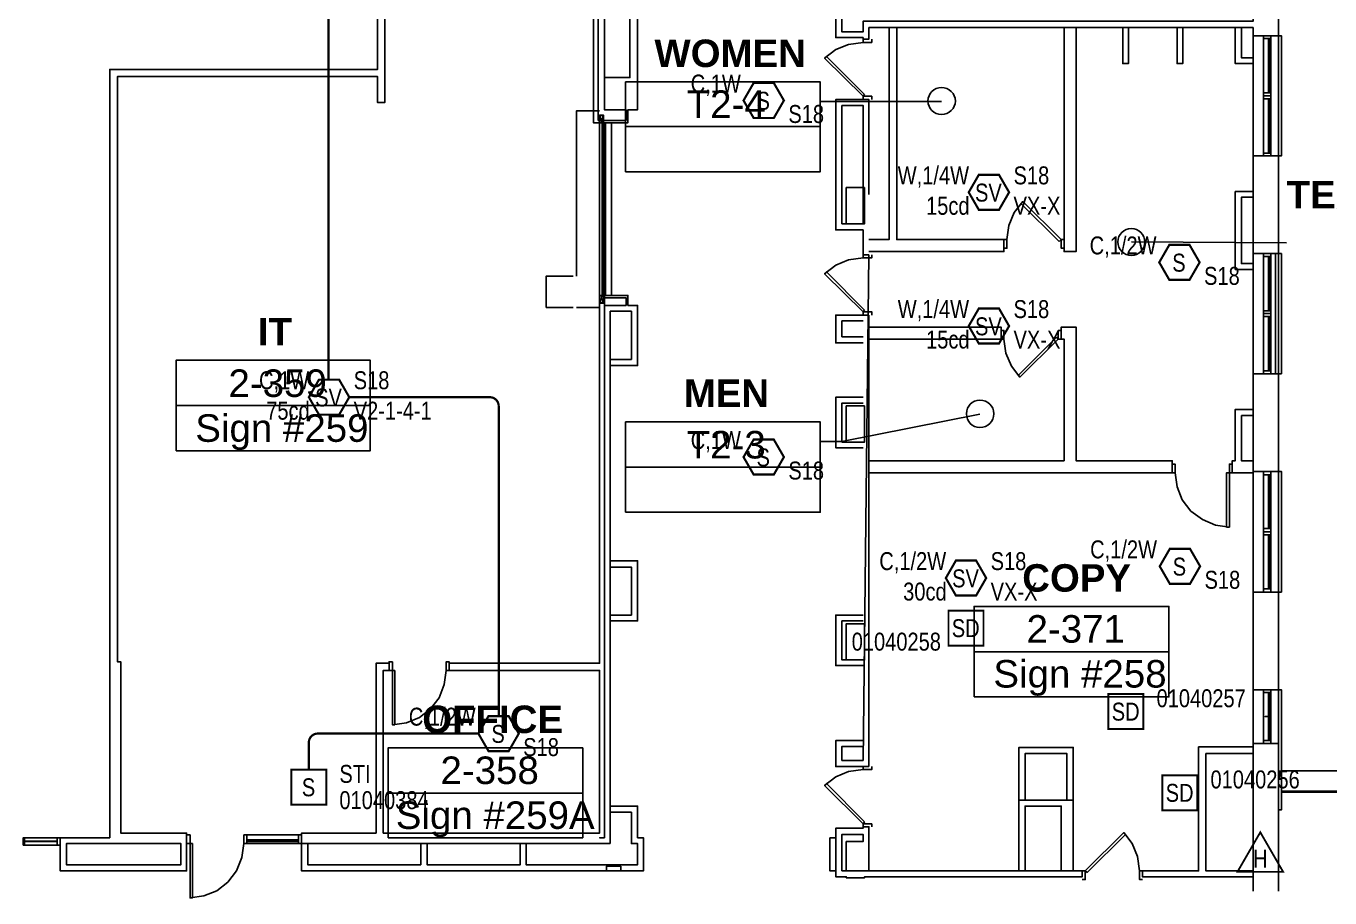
# Model space of a CAD drawing. Header units: inches. Extents: x 9349 to 17082, y 17684 to 25415.
# Drawn here: x 13174 to 14046, y 18927 to 19510 of the extents above; entities that cross this region are included whole.
import ezdxf
from ezdxf.enums import TextEntityAlignment as Align

# ---------------------------------------------------------------- set-up
doc = ezdxf.new("R2010")
doc.units = ezdxf.units.IN
doc.header["$LTSCALE"] = 0.25
doc.header["$MEASUREMENT"] = 0
for name, color, linetype in [('BACKGROUND', 8, 'Continuous'), ('CONDUIT', 6, 'Continuous'), ('DOOR HOLDER', 1, 'Continuous'), ('PULL STATION', 1, 'Continuous'), ('SMOKE DETECTOR', 1, 'Continuous'), ('SPEAKER', 1, 'Continuous'), ('SPEAKER STROBE', 1, 'Continuous')]:
    doc.layers.add(name, color=color, linetype=linetype)
doc.styles.add('Arial', font='arial.ttf', dxfattribs={"width": 0.8})
doc.styles.add('PDF Arial', font='arial.ttf')
doc.styles.add('PDF Arial Bold', font='arialbd.ttf')

# ---------------------------------------------------------------- blocks, each defined once
blk = doc.blocks.new('SIGA-278')
at = {"layer": 'PULL STATION', "const_width": 1.3}
blk.add_lwpolyline([(-11.5, -11.68), (-11.5, 11.7), (11.89, 11.7), (11.89, -11.68)], close=True, dxfattribs=at)
at = {"layer": 'PULL STATION', "style": 'Arial', "width": 0.8}
blk.add_text('S', height=12, dxfattribs=at).set_placement((0, 0), align=Align.MIDDLE)
for tag, p in [('ADDRESS', (20.64, 8.96)), ('ZONE', (20.64, -8.58))]:
    blk.add_attdef(tag, text='', height=12, dxfattribs=at).set_placement(p, align=Align.MIDDLE_LEFT)
blk.add_attdef('SUBSCRIPT', text='', height=12, dxfattribs=at).set_placement((-16.56, -9.02), align=Align.MIDDLE_RIGHT)
blk = doc.blocks.new('GC-S7')
at = {"layer": 'SPEAKER', "const_width": 1.46}
blk.add_lwpolyline([(13.83, 0.21), (7.08, 11.9), (-6.42, 11.9), (-13.17, 0.21), (-6.42, -11.49), (7.08, -11.49)], close=True, dxfattribs=at)
at = {"layer": 'SPEAKER', "style": 'Arial', "width": 0.8}
blk.add_text('S', height=12, dxfattribs=at).set_placement((0, 0), align=Align.MIDDLE)
for tag, p in [('C', (-14.98, 11.52)), ('1/2W', (-14.65, -8.82))]:
    blk.add_attdef(tag, text='', height=12, dxfattribs=at).set_placement(p, align=Align.MIDDLE_RIGHT)
blk.add_attdef('Speaker_Circuit', text='', height=12, dxfattribs=at).set_placement((16.8, -8.82), align=Align.MIDDLE_LEFT)
blk = doc.blocks.new('150X-AQN5')
at = {"layer": 'DOOR HOLDER', "const_width": 1.25}
blk.add_lwpolyline([(15.26, -8.81), (0, 17.63), (-15.26, -8.81)], close=True, dxfattribs=at)
at = {"layer": 'DOOR HOLDER', "style": 'Arial', "width": 0.8}
blk.add_text('H', height=12, dxfattribs=at).set_placement((0, 0), align=Align.MIDDLE)
blk.add_attdef('SUBSCRIPT', text='', height=12, dxfattribs=at).set_placement((11.35, 10.49), align=Align.MIDDLE_LEFT)
blk = doc.blocks.new('G4-S7VM')
at = {"layer": 'SPEAKER STROBE', "const_width": 1.46}
blk.add_lwpolyline([(13.83, 0.21), (7.08, 11.9), (-6.42, 11.9), (-13.17, 0.21), (-6.42, -11.49), (7.08, -11.49)], close=True, dxfattribs=at)
at = {"layer": 'SPEAKER STROBE', "style": 'Arial', "width": 0.8}
blk.add_text('SV', height=12, dxfattribs=at).set_placement((0, 0), align=Align.MIDDLE)
for tag, p in [('W', (-12.95, 11.52)), ('CANDELA', (-12.62, -8.82)), ('1/2W', (-12.62, -29.16))]:
    blk.add_attdef(tag, text='', height=12, dxfattribs=at).set_placement(p, align=Align.MIDDLE_RIGHT)
for tag, p in [('Speaker_Circuit', (16.8, 11.52)), ('Visual_Circuit', (16.8, -8.82))]:
    blk.add_attdef(tag, text='', height=12, dxfattribs=at).set_placement(p, align=Align.MIDDLE_LEFT)
blk = doc.blocks.new('SIGA-PD')
at = {"layer": 'SMOKE DETECTOR', "const_width": 1.3}
blk.add_lwpolyline([(-11.5, -11.68), (-11.5, 11.7), (11.89, 11.7), (11.89, -11.68)], close=True, dxfattribs=at)
at = {"layer": 'SMOKE DETECTOR', "style": 'Arial', "width": 0.8}
blk.add_text('SD', height=12, dxfattribs=at).set_placement((0, 0), align=Align.MIDDLE)
for tag, p in [('ADDRESS', (20.64, 8.96)), ('ZONE', (20.64, -8.58))]:
    blk.add_attdef(tag, text='', height=12, dxfattribs=at).set_placement(p, align=Align.MIDDLE_LEFT)
blk.add_attdef('SUBSCRIPT', text='', height=12, dxfattribs=at).set_placement((-16.56, -9.02), align=Align.MIDDLE_RIGHT)
blk = doc.blocks.new('GC-S7VM')
at = {"layer": 'SPEAKER STROBE', "const_width": 1.46}
blk.add_lwpolyline([(13.83, 0.21), (7.08, 11.9), (-6.42, 11.9), (-13.17, 0.21), (-6.42, -11.49), (7.08, -11.49)], close=True, dxfattribs=at)
at = {"layer": 'SPEAKER STROBE', "style": 'Arial', "width": 0.8}
blk.add_text('SV', height=12, dxfattribs=at).set_placement((0, 0), align=Align.MIDDLE)
for tag, p in [('C', (-12.95, 11.52)), ('CANDELA', (-12.62, -8.82)), ('1/2W', (-12.62, -29.16))]:
    blk.add_attdef(tag, text='', height=12, dxfattribs=at).set_placement(p, align=Align.MIDDLE_RIGHT)
for tag, p in [('Speaker_Circuit', (16.8, 11.52)), ('Visual_Circuit', (16.8, -8.82))]:
    blk.add_attdef(tag, text='', height=12, dxfattribs=at).set_placement(p, align=Align.MIDDLE_LEFT)

msp = doc.modelspace()

# ---------------------------------------------------------------- linework, layer by layer
at = {"layer": 'BACKGROUND'}
for points in [[(13560.61, 19591.85), (13560.61, 19475.82), (13577.64, 19475.82), (13577.64, 19587.67)], [(13994.22, 19549.42), (13994.22, 19513.42), (13737.39, 19513.42), (13733.54, 19513.42), (13733.54, 19506.35), (13719.39, 19506.35), (13719.39, 19537.53), (13994.22, 19537.53), (13994.22, 19549.42), (14011.25, 19549.42), (14030.86, 19549.42), (14030.86, 19590.57), (14044.04, 19590.57), (14044.04, 19549.42), (14044.04, 19536.57), (14011.25, 19536.57), (14011.25, 19503.78), (13994.22, 19503.78), (13994.22, 19509.25)], [(13408.89, 19550.71), (13408.89, 19481.28), (13235, 19481.28), (13229.86, 19481.28), (13229.86, 19085.28), (13229.86, 18967.64), (13200.93, 18967.64), (13196.75, 18967.64), (13196.75, 18945.46), (13200.93, 18945.46), (13229.86, 18945.46), (13277.43, 18945.46), (13281.29, 18945.46), (13281.29, 18963.78), (13281.29, 18967.64), (13281.29, 18970.85), (13237.25, 18970.85), (13237.25, 19085.28), (13235, 19085.28), (13235, 19476.46), (13408.89, 19476.46), (13408.89, 19459.1), (13413.72, 19459.1), (13413.72, 19550.71)], [(13582.79, 19537.53), (13582.79, 19454.28), (13576.36, 19454.28), (13576.36, 19447.21), (13576.36, 19445.6), (13556.43, 19445.6), (13553.22, 19445.6), (13553.22, 19550.71)], [(13556.43, 19550.71), (13556.43, 19447.21), (13575.07, 19447.21), (13575.07, 19454.28), (13560.61, 19454.28), (13560.61, 19537.53)], [(13714.25, 19549.42), (13714.25, 19537.53), (13715.22, 19537.53), (13715.22, 19502.5), (13719.39, 19502.5), (13733.54, 19502.5), (13733.54, 19501.53), (13733.54, 19499.28), (13739.32, 19499.28), (13739.32, 19501.53)], [(13733.54, 19501.53), (13737.39, 19501.53), (13737.39, 19509.25)], [(13737.39, 19359.46), (13827.72, 19359.46), (13827.72, 19367.5), (13756.04, 19367.5), (13756.04, 19509.25)], [(13750.89, 19509.25), (13750.89, 19367.5), (13737.39, 19367.5)], [(13867.89, 19509.25), (13867.89, 19359.46), (13875.93, 19359.46), (13875.93, 19509.25)], [(13907.11, 19509.25), (13907.11, 19485.14), (13910.97, 19485.14), (13910.97, 19509.25)], [(13943.43, 19509.25), (13943.43, 19485.14), (13947.29, 19485.14), (13947.29, 19509.25)], [(13982.32, 19509.25), (13982.32, 19489), (13982.32, 19485.14), (13994.22, 19485.14), (13994.22, 19489), (13986.5, 19489), (13986.5, 19509.25)], [(14006.11, 19425.35), (14006.11, 19461.67), (14006.11, 19463.6), (14002.25, 19463.6), (14006.11, 19463.6), (14001.29, 19463.6), (14001.29, 19465.53), (14006.11, 19465.53), (14006.11, 19501.85), (14006.11, 19503.78), (14001.29, 19503.78), (13994.22, 19503.78)], [(14006.11, 19423.42), (14006.11, 19425.35), (14005.47, 19425.35), (14006.11, 19425.35), (14005.47, 19425.35), (14006.11, 19425.35), (14006.11, 19434.03), (14006.11, 19425.35), (14006.11, 19434.03), (14006.11, 19425.35), (14006.11, 19423.42), (14011.25, 19423.42), (14013.18, 19423.42), (14013.18, 19503.78), (14011.25, 19503.78), (14006.11, 19503.78), (14006.11, 19501.85), (14006.11, 19493.17), (14006.11, 19501.85), (14006.11, 19493.17), (14006.11, 19501.85), (14005.47, 19501.85), (14006.11, 19501.85), (14005.47, 19501.85), (14006.11, 19501.85), (14001.29, 19501.85), (14001.29, 19465.53)], [(14006.11, 19501.85), (14001.29, 19501.85), (14001.29, 19503.78), (14001.29, 19501.85)], [(14006.11, 19503.78), (14001.29, 19503.78)], [(14005.47, 19501.85), (14004.5, 19501.85)], [(14004.5, 19501.85), (14004.5, 19465.53)], [(14005.47, 19493.17), (14005.47, 19501.85)], [(14005.47, 19493.17), (14005.47, 19501.85)], [(14005.47, 19465.53), (14005.47, 19501.85)], [(14011.25, 19423.42), (14011.25, 19503.78)], [(13707.82, 19488.67), (13715.22, 19494.46), (13723.89, 19498), (13733.54, 19499.28)], [(14005.47, 19484.17), (14006.11, 19484.17), (14005.47, 19484.17), (14005.47, 19492.53), (14005.47, 19493.17), (14006.11, 19493.17), (14006.11, 19492.53), (14006.11, 19484.17), (14006.11, 19483.21), (14006.11, 19475.17), (14006.11, 19474.21), (14006.11, 19465.53), (14006.11, 19474.21), (14006.11, 19465.53), (14006.11, 19474.21), (14005.47, 19474.21), (14006.11, 19474.21)], [(14005.47, 19493.17), (14006.11, 19493.17)], [(14006.11, 19492.53), (14005.47, 19492.53), (14006.11, 19492.53), (14006.11, 19484.17)], [(14005.47, 19483.21), (14005.47, 19484.17), (14005.47, 19492.53)], [(14006.11, 19483.21), (14005.47, 19483.21), (14005.47, 19475.17), (14005.47, 19483.21), (14006.11, 19483.21), (14006.11, 19475.17), (14005.47, 19475.17), (14006.11, 19475.17)], [(14005.47, 19474.21), (14005.47, 19475.17)], [(14004.5, 19465.53), (14005.47, 19465.53)], [(14005.47, 19465.53), (14006.11, 19465.53)], [(14005.47, 19465.53), (14006.11, 19465.53)], [(14006.11, 19463.6), (14006.11, 19465.53)], [(13785.93, 19459.75), (13704.93, 19459.75)], [(13739.32, 19461.03), (13739.32, 19463.28), (13733.54, 19463.28), (13733.54, 19461.03), (13715.22, 19461.03), (13715.22, 19457.17), (13715.22, 19378.1), (13715.22, 19373.92), (13733.54, 19373.92), (13733.54, 19357.21), (13733.54, 19355.28), (13739.32, 19355.28), (13739.32, 19357.21)], [(13737.39, 19397.71), (13737.39, 19461.03), (13733.54, 19461.03)], [(14001.29, 19463.6), (14001.29, 19461.67)], [(14001.29, 19463.6), (14006.11, 19463.6)], [(14001.29, 19461.67), (14006.11, 19461.67)], [(14001.29, 19425.35), (14001.29, 19461.67)], [(14005.47, 19461.67), (14004.5, 19461.67)], [(14004.5, 19461.67), (14004.5, 19425.35)], [(14005.47, 19434.03), (14005.47, 19435), (14005.47, 19443.03), (14005.47, 19444), (14005.47, 19452.35), (14005.47, 19453), (14005.47, 19461.67), (14005.47, 19453), (14005.47, 19461.67), (14005.47, 19453)], [(14006.11, 19461.67), (14005.47, 19461.67)], [(14006.11, 19461.67), (14005.47, 19461.67)], [(14005.47, 19425.35), (14005.47, 19461.67)], [(13557.39, 19453.64), (13541.97, 19453.64), (13541.97, 19343.07)], [(13559.97, 19445.92), (13559.97, 19448.17), (13559.97, 19450.75), (13557.39, 19450.75), (13557.39, 19448.17)], [(13559.97, 19448.17), (13557.39, 19448.17), (13557.39, 19445.92)], [(13558.68, 19446.25), (13558.68, 19447.85), (13559.97, 19447.85), (13559.97, 19446.25)], [(14006.11, 19453), (14005.47, 19453), (14006.11, 19453), (14006.11, 19452.35), (14006.11, 19444), (14006.11, 19443.03), (14006.11, 19435), (14006.11, 19434.03), (14005.47, 19434.03), (14006.11, 19434.03)], [(14006.11, 19452.35), (14005.47, 19452.35)], [(13560.61, 19330.21), (13560.61, 18967.64), (13557.39, 18967.64), (13560.61, 18967.64), (13560.61, 19323.46), (13564.47, 19323.46), (13575.07, 19323.46), (13575.07, 19328.6), (13560.61, 19328.6), (13560.61, 19330.21), (13557.39, 19330.21), (13560.61, 19330.21), (13560.61, 19445.6), (13557.39, 19445.6), (13557.39, 19330.21), (13557.39, 19084.32), (13456.79, 19084.32), (13456.79, 19079.5), (13557.39, 19079.5), (13557.39, 18970.85), (13412.75, 18970.85), (13412.75, 19079.5), (13416.61, 19079.5), (13416.61, 19084.32), (13407.93, 19084.32), (13407.93, 19079.5), (13407.93, 18970.85), (13358.11, 18970.85), (13358.11, 18967.64), (13358.11, 18963.78), (13358.11, 18949.64), (13358.11, 18945.46), (13504.36, 18945.46), (13561.89, 18945.46), (13561.89, 18948.67), (13571.54, 18948.67), (13571.54, 18945.46), (13586.64, 18945.46), (13586.64, 18949.64), (13586.64, 18963.78), (13586.64, 18967.64), (13582.79, 18967.64), (13582.79, 18988.85), (13578.61, 18988.85), (13564.47, 18988.85)], [(13557.39, 19445.6), (13559, 19445.6)], [(13559.64, 19445.6), (13559.97, 19445.6)], [(13564.47, 19283.28), (13578.61, 19283.28), (13582.79, 19283.28), (13582.79, 19323.46), (13578.61, 19323.46), (13576.36, 19323.46), (13576.36, 19330.21), (13575.07, 19330.21), (13560.61, 19330.21), (13560.61, 19445.6)], [(14006.11, 19444), (14005.47, 19444)], [(14006.11, 19443.03), (14005.47, 19443.03)], [(14006.11, 19435), (14005.47, 19435)], [(14005.47, 19425.35), (14005.47, 19434.03)], [(14005.47, 19425.35), (14005.47, 19434.03)], [(14001.29, 19319.92), (14001.29, 19356.25), (14006.11, 19356.25), (14005.47, 19356.25), (14006.11, 19356.25), (14005.47, 19356.25), (14006.11, 19356.25), (14006.11, 19347.57), (14006.11, 19356.25), (14006.11, 19347.57), (14006.11, 19356.25), (14006.11, 19358.17), (14011.25, 19358.17), (14011.25, 19423.42), (13994.22, 19423.42), (13994.22, 19399.64), (13986.5, 19399.64), (13982.32, 19399.64), (13982.32, 19347.57), (13986.5, 19347.57), (13994.22, 19347.57), (13994.22, 19351.42), (13986.5, 19351.42), (13986.5, 19395.78), (13994.22, 19395.78), (13994.22, 19358.17), (14011.25, 19358.17), (14009.32, 19358.17), (14009.32, 19277.82)], [(14001.29, 19423.42), (14006.11, 19423.42), (14001.29, 19423.42), (13994.22, 19423.42)], [(14005.79, 19423.42), (14001.61, 19423.42)], [(14004.5, 19425.35), (14005.47, 19425.35)], [(13840.25, 19392.89), (13834.47, 19385.5), (13830.93, 19376.82), (13829.64, 19367.5)], [(13827.72, 19367.5), (13829.64, 19367.5), (13829.64, 19361.71), (13827.72, 19361.71)], [(13867.89, 19367.5), (13865.97, 19367.5), (13865.97, 19361.71), (13867.89, 19361.71)], [(13912.89, 19365.89), (14016.72, 19365.25)], [(13707.82, 19344.67), (13715.22, 19350.46), (13723.89, 19354), (13733.54, 19355.28)], [(13733.54, 19357.21), (13737.39, 19357.21)], [(14006.11, 19279.75), (14006.11, 19316.07), (14006.11, 19318), (14002.25, 19318), (14006.11, 19318), (14001.29, 19318), (14001.29, 19319.92), (14006.11, 19319.92), (14006.11, 19356.25), (14006.11, 19358.17), (14001.29, 19358.17), (13994.22, 19358.17)], [(14006.11, 19356.25), (14001.29, 19356.25), (14001.29, 19358.17), (14001.29, 19356.25)], [(14006.11, 19358.17), (14001.29, 19358.17)], [(14005.47, 19356.25), (14004.5, 19356.25)], [(14004.5, 19356.25), (14004.5, 19319.92)], [(14011.25, 19358.17), (14011.25, 19277.82), (14013.18, 19277.82), (14013.18, 19358.17), (14011.25, 19358.17), (14011.25, 19277.82), (14006.11, 19277.82), (14006.11, 19279.75), (14006.11, 19288.42), (14006.11, 19279.75), (14006.11, 19288.42), (14006.11, 19279.75), (14005.47, 19279.75), (14006.11, 19279.75), (14005.47, 19279.75), (14006.11, 19279.75), (14006.11, 19277.82)], [(14005.47, 19347.57), (14005.47, 19356.25)], [(14005.47, 19347.57), (14005.47, 19356.25)], [(14005.47, 19319.92), (14005.47, 19356.25)], [(14005.47, 19338.25), (14006.11, 19338.25), (14005.47, 19338.25), (14005.47, 19346.6), (14005.47, 19347.57), (14006.11, 19347.57), (14006.11, 19346.6), (14006.11, 19338.25), (14006.11, 19337.6), (14006.11, 19329.25), (14006.11, 19328.6), (14006.11, 19319.92), (14006.11, 19328.6), (14006.11, 19319.92), (14006.11, 19328.6), (14005.47, 19328.6), (14006.11, 19328.6)], [(14005.47, 19347.57), (14006.11, 19347.57)], [(14006.11, 19346.6), (14005.47, 19346.6), (14006.11, 19346.6), (14006.11, 19338.25)], [(14005.47, 19337.6), (14005.47, 19338.25), (14005.47, 19346.6)], [(13539.72, 19343.07), (13521.72, 19343.07), (13521.72, 19322.17), (13539.72, 19322.17)], [(14006.11, 19337.6), (14005.47, 19337.6), (14005.47, 19329.25), (14005.47, 19337.6), (14006.11, 19337.6), (14006.11, 19329.25), (14005.47, 19329.25), (14006.11, 19329.25)], [(13559, 19330.21), (13557.39, 19330.21)], [(13559.97, 19329.57), (13559.97, 19327.64), (13558.68, 19327.64), (13558.68, 19329.57)], [(13559.97, 19330.21), (13559.64, 19330.21)], [(13559.97, 19327.64), (13559.97, 19329.89)], [(14005.47, 19328.6), (14005.47, 19329.25)], [(13541.97, 19322.17), (13557.39, 19322.17)], [(13564.47, 19319.6), (13578.61, 19319.6), (13578.61, 19287.46), (13564.47, 19287.46)], [(13733.54, 19317.03), (13715.22, 19317.03), (13715.22, 19313.17), (13715.22, 19302.57), (13715.22, 19298.39), (13733.54, 19298.39)], [(13737.39, 19317.03), (13733.54, 19317.03), (13733.54, 19319.28), (13739.32, 19319.28), (13739.32, 19317.03)], [(14001.29, 19318), (14001.29, 19316.07)], [(14001.29, 19318), (14006.11, 19318)], [(14004.5, 19319.92), (14005.47, 19319.92)], [(14005.47, 19319.92), (14006.11, 19319.92)], [(14005.47, 19319.92), (14006.11, 19319.92)], [(14006.11, 19318), (14006.11, 19319.92)], [(13733.54, 19302.57), (13719.39, 19302.57), (13719.39, 19313.17), (13733.54, 19313.17)], [(13737.39, 19300.96), (13825.79, 19300.96), (13825.79, 19309), (13737.39, 19309)], [(13737.39, 19211.6), (13940.22, 19211.6), (13940.22, 19219.64), (13875.93, 19219.64), (13875.93, 19300.96), (13875.93, 19309), (13865.97, 19309), (13865.97, 19300.96), (13867.89, 19300.96), (13867.89, 19219.64), (13737.39, 19219.64)], [(14001.29, 19316.07), (14006.11, 19316.07)], [(14001.29, 19279.75), (14001.29, 19316.07)], [(14005.47, 19316.07), (14004.5, 19316.07)], [(14004.5, 19316.07), (14004.5, 19279.75)], [(14005.47, 19288.42), (14005.47, 19289.07), (14005.47, 19297.42), (14005.47, 19298.07), (14005.47, 19306.42), (14005.47, 19307.39), (14005.47, 19316.07), (14005.47, 19307.39), (14005.47, 19316.07), (14005.47, 19307.39)], [(14006.11, 19316.07), (14005.47, 19316.07)], [(14006.11, 19316.07), (14005.47, 19316.07)], [(14005.47, 19279.75), (14005.47, 19316.07)], [(13825.79, 19300.96), (13827.72, 19300.96), (13827.72, 19306.75), (13825.79, 19306.75)], [(13838.32, 19275.57), (13832.86, 19282.96), (13829, 19291.64), (13827.72, 19300.96)], [(13865.97, 19300.96), (13864.04, 19300.96), (13864.04, 19306.75), (13865.97, 19306.75)], [(14006.11, 19307.39), (14005.47, 19307.39), (14006.11, 19307.39), (14006.11, 19306.42), (14006.11, 19298.07), (14006.11, 19297.42), (14006.11, 19289.07), (14006.11, 19288.42), (14005.47, 19288.42), (14006.11, 19288.42)], [(14006.11, 19306.42), (14005.47, 19306.42)], [(14006.11, 19298.07), (14005.47, 19298.07)], [(14006.11, 19297.42), (14005.47, 19297.42)], [(14006.11, 19289.07), (14005.47, 19289.07)], [(14005.47, 19279.75), (14005.47, 19288.42)], [(14005.47, 19279.75), (14005.47, 19288.42)], [(14001.29, 19174.32), (14006.11, 19174.32), (14006.11, 19172.07), (14001.29, 19172.07), (14001.29, 19174.32), (14001.29, 19210.32), (14006.11, 19210.32), (14005.47, 19210.32), (14006.11, 19210.32), (14005.47, 19210.32), (14006.11, 19210.32), (14006.11, 19201.64), (14006.11, 19210.32), (14006.11, 19201.64), (14006.11, 19210.32), (14006.11, 19212.57), (14001.29, 19212.57), (13994.22, 19212.57), (14011.25, 19212.57), (14011.25, 19277.82), (13994.22, 19277.82), (13994.22, 19254.03), (13982.32, 19254.03), (13982.32, 19249.85), (13982.32, 19219.64), (13980.39, 19219.64), (13980.39, 19211.6), (13980.39, 19217.39), (13978.47, 19217.39), (13978.47, 19211.6), (13976.54, 19211.6), (13976.54, 19175.28), (13978.47, 19175.28), (13978.47, 19211.6), (13980.39, 19211.6), (13994.22, 19211.6), (13994.22, 19212.57)], [(14001.29, 19277.82), (14006.11, 19277.82), (14001.29, 19277.82), (13994.22, 19277.82)], [(14005.79, 19277.82), (14001.61, 19277.82)], [(14004.5, 19279.75), (14005.47, 19279.75)], [(13733.54, 19262.07), (13715.22, 19262.07), (13715.22, 19258.21), (13715.22, 19232.17), (13715.22, 19228.32), (13733.54, 19228.32)], [(13733.54, 19232.17), (13719.39, 19232.17), (13719.39, 19258.21), (13733.54, 19258.21)], [(13811.64, 19250.82), (13719.39, 19232.5), (13704.93, 19232.5)], [(13978.47, 19175.28), (13969.14, 19176.57), (13960.47, 19180.42), (13952.75, 19185.89), (13946.97, 19193.6), (13943.43, 19202.28), (13942.14, 19211.6), (13942.14, 19217.39), (13940.22, 19217.39), (13940.22, 19211.6), (13942.14, 19211.6)], [(14006.11, 19131.89), (14006.11, 19134.14), (14005.47, 19134.14), (14006.11, 19134.14), (14005.47, 19134.14), (14006.11, 19134.14), (14006.11, 19142.82), (14006.11, 19134.14), (14006.11, 19142.82), (14006.11, 19134.14), (14006.11, 19131.89), (14011.25, 19131.89), (14013.18, 19131.89), (14013.18, 19212.57), (14011.25, 19212.57), (14006.11, 19212.57), (14001.29, 19212.57)], [(14006.11, 19212.57), (14006.11, 19210.32), (14001.29, 19210.32), (14001.29, 19212.57), (14001.29, 19210.32)], [(14011.25, 19131.89), (14011.25, 19212.57)], [(14005.47, 19210.32), (14004.5, 19210.32)], [(14004.5, 19210.32), (14004.5, 19174.32)], [(14005.47, 19201.64), (14005.47, 19210.32)], [(14005.47, 19201.64), (14005.47, 19210.32)], [(14005.47, 19174.32), (14005.47, 19210.32)], [(14006.11, 19210.32), (14006.11, 19174.32)], [(14005.47, 19192.64), (14006.11, 19192.64), (14005.47, 19192.64), (14005.47, 19201), (14005.47, 19201.64), (14006.11, 19201.64), (14006.11, 19201), (14006.11, 19192.64), (14006.11, 19192), (14006.11, 19183.64), (14006.11, 19183), (14006.11, 19174.32), (14006.11, 19183), (14006.11, 19174.32), (14006.11, 19183), (14005.47, 19183), (14006.11, 19183)], [(14005.47, 19201.64), (14006.11, 19201.64)], [(14006.11, 19201), (14005.47, 19201), (14006.11, 19201), (14006.11, 19192.64)], [(14005.47, 19192), (14005.47, 19192.64), (14005.47, 19201)], [(14006.11, 19192), (14005.47, 19192), (14005.47, 19183.64), (14005.47, 19192), (14006.11, 19192), (14006.11, 19183.64), (14005.47, 19183.64), (14006.11, 19183.64)], [(14005.47, 19183), (14005.47, 19183.64)], [(14001.29, 19172.07), (14001.29, 19170.14)], [(14006.11, 19172.07), (14001.29, 19172.07)], [(14001.29, 19170.14), (14006.11, 19170.14)], [(14001.29, 19134.14), (14001.29, 19170.14)], [(14004.5, 19174.32), (14005.47, 19174.32)], [(14005.47, 19170.14), (14004.5, 19170.14)], [(14004.5, 19170.14), (14004.5, 19134.14)], [(14005.47, 19174.32), (14006.11, 19174.32)], [(14005.47, 19174.32), (14006.11, 19174.32)], [(14005.47, 19142.82), (14005.47, 19143.46), (14005.47, 19151.82), (14005.47, 19152.46), (14005.47, 19160.82), (14005.47, 19161.46), (14005.47, 19170.14), (14005.47, 19161.46), (14005.47, 19170.14), (14005.47, 19161.46)], [(14006.11, 19170.14), (14005.47, 19170.14)], [(14006.11, 19170.14), (14005.47, 19170.14)], [(14005.47, 19134.14), (14005.47, 19170.14)], [(14006.11, 19170.14), (14006.11, 19172.07)], [(14006.11, 19170.14), (14006.11, 19134.14)], [(14006.11, 19161.46), (14005.47, 19161.46), (14006.11, 19161.46), (14006.11, 19160.82), (14006.11, 19152.46), (14006.11, 19151.82), (14006.11, 19143.46), (14006.11, 19142.82), (14005.47, 19142.82), (14006.11, 19142.82)], [(14006.11, 19160.82), (14005.47, 19160.82)], [(13564.47, 19112.6), (13578.61, 19112.6), (13582.79, 19112.6), (13582.79, 19152.78), (13578.61, 19152.78), (13564.47, 19152.78)], [(14006.11, 19152.46), (14005.47, 19152.46)], [(14006.11, 19151.82), (14005.47, 19151.82)], [(13564.47, 19148.6), (13578.61, 19148.6), (13578.61, 19116.46), (13564.47, 19116.46)], [(14006.11, 19143.46), (14005.47, 19143.46)], [(14005.47, 19134.14), (14005.47, 19142.82)], [(14005.47, 19134.14), (14005.47, 19142.82)], [(14004.5, 19134.14), (14005.47, 19134.14)], [(14001.29, 19131.89), (14006.11, 19131.89), (14001.29, 19131.89), (13994.22, 19131.89)], [(14005.79, 19131.89), (14001.61, 19131.89)], [(13733.54, 19116.46), (13715.22, 19116.46), (13715.22, 19112.6), (13715.22, 19082.71), (13719.39, 19082.71), (13733.54, 19082.71)], [(13733.54, 19086.57), (13719.39, 19086.57), (13719.39, 19112.6), (13733.54, 19112.6)], [(13418.86, 19043.17), (13428.18, 19044.46), (13436.86, 19048), (13444.25, 19053.78), (13450.04, 19061.17), (13453.57, 19070.17), (13454.86, 19079.5), (13456.79, 19079.5), (13456.79, 19085.28), (13454.86, 19085.28), (13454.86, 19079.5)], [(14006.11, 19064.71), (14006.11, 19032.57), (14001.29, 19032.57), (14001.29, 19064.71), (14001.29, 19066.64), (14006.11, 19066.64), (14001.29, 19066.64), (13994.22, 19066.64)], [(14001.29, 19064.71), (14006.11, 19064.71), (14006.11, 19066.64), (14011.25, 19066.64), (14013.18, 19066.64), (14013.18, 18986.28), (14011.25, 18986.28), (14011.25, 18933.57)], [(14005.47, 19064.71), (14004.5, 19064.71)], [(14004.5, 19064.71), (14004.5, 19032.57)], [(14005.47, 19056.35), (14005.47, 19057), (14005.47, 19064.71), (14005.47, 19057), (14005.47, 19064.71), (14005.47, 19057)], [(14005.47, 19064.71), (14006.11, 19064.71)], [(14005.47, 19064.71), (14006.11, 19064.71)], [(14005.47, 19032.57), (14005.47, 19064.71)], [(14011.25, 18986.28), (14011.25, 19066.64)], [(14006.11, 19057), (14006.11, 19056.35), (14006.11, 19048.96), (14006.11, 19048.32), (14006.11, 19040.92), (14006.11, 19040.28), (14005.47, 19040.28), (14006.11, 19040.28)], [(14005.47, 19057), (14006.11, 19057)], [(14005.47, 19057), (14006.11, 19057)], [(14006.11, 19056.35), (14005.47, 19056.35), (14005.47, 19048.96), (14005.47, 19056.35), (14006.11, 19056.35), (14006.11, 19048.96), (14005.47, 19048.96), (14006.11, 19048.96)], [(14005.47, 19048.96), (14005.47, 19048.32), (14006.11, 19048.32), (14006.11, 19040.92), (14005.47, 19040.92), (14006.11, 19040.92)], [(14005.47, 19040.28), (14005.47, 19040.92), (14005.47, 19048.32), (14005.47, 19040.92)], [(14005.47, 19048.32), (14006.11, 19048.32)], [(14005.47, 19032.57), (14005.47, 19040.28)], [(14005.47, 19032.57), (14005.47, 19040.28)], [(13733.54, 19032.57), (13715.22, 19032.57), (13715.22, 19028.71), (13715.22, 19019.39), (13715.22, 19015.21), (13733.54, 19015.21)], [(14011.25, 18931.96), (14011.25, 19030.64), (13994.22, 19030.64), (13994.22, 18931.96)], [(14011.25, 19030.64), (14006.11, 19030.64), (14001.29, 19030.64), (13994.22, 19030.64)], [(14005.79, 19030.64), (14001.61, 19030.64)], [(14004.5, 19032.57), (14005.47, 19032.57)], [(13733.54, 19019.39), (13719.39, 19019.39), (13719.39, 19028.71), (13733.54, 19028.71)], [(13707.82, 19002.67), (13715.22, 19008.46), (13723.89, 19012), (13733.54, 19013.28)], [(13737.39, 19015.21), (13733.54, 19015.21), (13733.54, 19013.28), (13739.32, 19013.28), (13739.32, 19015.21)], [(14013.19, 18998.18), (14713.9, 18998.18), (14713.9, 19012.32), (14013.19, 19012.32)], [(13874, 18945.46), (13874, 18992.71), (13865.97, 18992.71), (13837.68, 18992.71), (13837.68, 18988.85), (13837.68, 18945.46)], [(13841.86, 18945.46), (13841.86, 18988.85), (13865.97, 18988.85), (13865.97, 18945.46)], [(13564.47, 18984.67), (13578.61, 18984.67), (13578.61, 18963.78), (13582.79, 18963.78), (13582.79, 18949.64), (13508.22, 18949.64), (13508.22, 18963.78)], [(13283.54, 18927.46), (13292.86, 18928.75), (13301.54, 18932.28), (13308.93, 18938.07), (13314.72, 18945.46), (13318.25, 18954.46), (13319.54, 18963.78), (13321.47, 18963.78), (13321.47, 18969.57), (13356.18, 18969.57)], [(13321.47, 18969.57), (13319.54, 18969.57), (13319.54, 18963.78)], [(13734.5, 18941.6), (13734.5, 18940.96), (13722.29, 18940.96), (13722.29, 18941.6), (13715.22, 18941.6), (13715.22, 18945.46), (13715.22, 18969.89), (13715.22, 18974.07), (13733.54, 18974.07), (13733.54, 18975.03), (13733.54, 18976.96), (13739.32, 18976.96), (13739.32, 18975.03)], [(13719.39, 18945.46), (13719.39, 18969.89), (13733.54, 18969.89), (13733.54, 18965.07)], [(13722.29, 18941.6), (13722.29, 18940.96), (13734.5, 18940.96), (13734.5, 18941.6), (13880.11, 18941.6), (13880.11, 18945.46), (13882.04, 18945.46), (13907.75, 18971.17), (13913.54, 18963.78), (13917.07, 18955.1), (13918.36, 18945.46)], [(13737.39, 18945.46), (13737.39, 18975.03), (13733.54, 18975.03)], [(13907.75, 18971.17), (13909.04, 18969.89), (13883.32, 18944.5), (13882.04, 18945.46), (13882.04, 18939.67), (13880.11, 18939.67)], [(13194.82, 18965.39), (13172.97, 18965.39), (13194.82, 18965.39), (13194.82, 18965.07), (13172.97, 18965.07), (13172.97, 18965.39)], [(13356.18, 18963.78), (13321.47, 18963.78)], [(13437.82, 18963.78), (13437.82, 18949.64), (13362.29, 18949.64), (13362.29, 18963.78)], [(13504.36, 18963.78), (13504.36, 18949.64), (13442, 18949.64), (13442, 18963.78)], [(13564.47, 18963.78), (13564.47, 18967.64)], [(13722.29, 18963.78), (13722.29, 18965.07), (13733.54, 18965.07), (13722.29, 18965.07), (13722.29, 18945.46)], [(13920.29, 18945.46), (13918.36, 18945.46), (13918.36, 18939.67), (13920.29, 18939.67)]]:
    msp.add_lwpolyline(points, dxfattribs=at)
at = {"layer": 'BACKGROUND', "ltscale": 0.58}
for points in [[(13737.39, 19509.25), (13994.22, 19509.25)], [(13737.39, 19357.21), (13733.54, 19019.39)]]:
    msp.add_lwpolyline(points, dxfattribs=at)
at = {"layer": 'BACKGROUND', "ltscale": 0.413333}
msp.add_lwpolyline([(13994.22, 19030.64), (13994.22, 19503.78)], dxfattribs=at)
at = {"layer": 'BACKGROUND'}
for points in [[(14005.47, 19465.53), (14004.5, 19465.53), (14004.5, 19501.85), (14005.47, 19501.85)], [(14005.47, 19501.85), (14005.47, 19493.17)], [(14005.47, 19492.53), (14005.47, 19484.17)], [(14006.11, 19484.17), (14006.11, 19492.53)], [(13734.5, 19464.57), (13709.11, 19489.96), (13707.82, 19488.67), (13733.54, 19463.28)], [(14005.47, 19483.21), (14005.47, 19475.17)], [(14006.11, 19475.17), (14006.11, 19483.21)], [(14005.47, 19474.21), (14005.47, 19465.53)], [(14005.47, 19474.21), (14005.47, 19465.53)], [(13574.75, 19443.03), (13574.75, 19472.92), (13704.93, 19472.92), (13704.93, 19443.03)], [(14006.11, 19465.53), (14005.47, 19465.53)], [(13719.39, 19457.17), (13733.54, 19457.17), (13733.54, 19397.71), (13733.54, 19378.1), (13719.39, 19378.1)], [(14005.47, 19461.67), (14004.5, 19461.67), (14004.5, 19425.35), (14005.47, 19425.35)], [(14005.47, 19461.67), (14006.11, 19461.67)], [(14006.11, 19453), (14006.11, 19461.67)], [(14006.11, 19453), (14006.11, 19461.67)], [(13559.64, 19448.5), (13557.72, 19448.5), (13557.72, 19450.42), (13559.64, 19450.42)], [(14005.47, 19452.35), (14006.11, 19452.35), (14006.11, 19444), (14005.47, 19444)], [(14005.47, 19452.35), (14005.47, 19444)], [(14006.11, 19444), (14006.11, 19452.35)], [(13559.64, 19446.25), (13559, 19446.25), (13559, 19329.57), (13559.64, 19329.57)], [(13561.25, 19330.21), (13561.25, 19445.6), (13565.43, 19445.6), (13565.43, 19330.21)], [(13574.75, 19412.82), (13574.75, 19443.03), (13704.93, 19443.03), (13704.93, 19412.82)], [(14005.47, 19443.03), (14006.11, 19443.03), (14006.11, 19435), (14005.47, 19435)], [(14005.47, 19443.03), (14005.47, 19435)], [(14006.11, 19435), (14006.11, 19443.03)], [(14005.47, 19434.03), (14005.47, 19425.35)], [(14001.29, 19425.35), (14006.11, 19425.35), (14001.29, 19425.35), (14001.29, 19423.42)], [(13734.5, 19402.21), (13722.29, 19402.21), (13722.29, 19378.1), (13734.5, 19378.1)], [(13864.68, 19366.21), (13838.97, 19391.6), (13840.25, 19392.89), (13865.97, 19367.5)], [(14005.47, 19319.92), (14004.5, 19319.92), (14004.5, 19356.25), (14005.47, 19356.25)], [(14005.47, 19356.25), (14005.47, 19347.57)], [(13734.5, 19320.25), (13709.11, 19345.96), (13707.82, 19344.67), (13733.54, 19319.28)], [(14005.47, 19346.6), (14005.47, 19338.25)], [(14006.11, 19338.25), (14006.11, 19346.6)], [(14005.47, 19337.6), (14005.47, 19329.25)], [(14006.11, 19329.25), (14006.11, 19337.6)], [(13557.39, 19325.07), (13559.97, 19325.07), (13559.97, 19327.64), (13557.39, 19327.64)], [(13559.64, 19327.32), (13557.72, 19327.32), (13557.72, 19325.39), (13559.64, 19325.39)], [(14005.47, 19328.6), (14005.47, 19319.92)], [(14005.47, 19328.6), (14005.47, 19319.92)], [(14006.11, 19319.92), (14005.47, 19319.92)], [(14005.47, 19316.07), (14004.5, 19316.07), (14004.5, 19279.75), (14005.47, 19279.75)], [(14005.47, 19316.07), (14006.11, 19316.07)], [(14006.11, 19307.39), (14006.11, 19316.07)], [(14006.11, 19307.39), (14006.11, 19316.07)], [(13862.75, 19302.25), (13837.36, 19276.85), (13838.32, 19275.57), (13864.04, 19300.96)], [(14005.47, 19306.42), (14006.11, 19306.42), (14006.11, 19298.07), (14005.47, 19298.07)], [(14005.47, 19306.42), (14005.47, 19298.07)], [(14006.11, 19298.07), (14006.11, 19306.42)], [(14005.47, 19297.42), (14006.11, 19297.42), (14006.11, 19289.07), (14005.47, 19289.07)], [(14005.47, 19297.42), (14005.47, 19289.07)], [(14006.11, 19289.07), (14006.11, 19297.42)], [(13274.22, 19256.6), (13274.22, 19286.82), (13404.07, 19286.82), (13404.07, 19256.6)], [(14005.47, 19288.42), (14005.47, 19279.75)], [(14001.29, 19279.75), (14006.11, 19279.75), (14001.29, 19279.75), (14001.29, 19277.82)], [(13274.22, 19226.39), (13274.22, 19256.6), (13404.07, 19256.6), (13404.07, 19226.39)], [(13734.5, 19256.28), (13722.29, 19256.28), (13722.29, 19232.17), (13734.5, 19232.17)], [(13986.5, 19249.85), (13994.22, 19249.85), (13994.22, 19219.64), (13986.5, 19219.64)], [(13574.75, 19215.46), (13574.75, 19245.67), (13704.93, 19245.67), (13704.93, 19215.46)], [(13574.75, 19185.25), (13574.75, 19215.46), (13704.93, 19215.46), (13704.93, 19185.25)], [(14005.47, 19174.32), (14004.5, 19174.32), (14004.5, 19210.32), (14005.47, 19210.32)], [(14005.47, 19210.32), (14005.47, 19201.64)], [(14005.47, 19201), (14005.47, 19192.64)], [(14006.11, 19192.64), (14006.11, 19201)], [(14005.47, 19192), (14005.47, 19183.64)], [(14006.11, 19183.64), (14006.11, 19192)], [(14005.47, 19183), (14005.47, 19174.32)], [(14005.47, 19183), (14005.47, 19174.32)], [(14006.11, 19172.07), (14002.25, 19172.07)], [(14005.47, 19170.14), (14004.5, 19170.14), (14004.5, 19134.14), (14005.47, 19134.14)], [(14006.11, 19174.32), (14005.47, 19174.32)], [(14005.47, 19170.14), (14006.11, 19170.14)], [(14006.11, 19161.46), (14006.11, 19170.14)], [(14006.11, 19161.46), (14006.11, 19170.14)], [(14005.47, 19160.82), (14006.11, 19160.82), (14006.11, 19152.46), (14005.47, 19152.46)], [(14005.47, 19160.82), (14005.47, 19152.46)], [(14006.11, 19152.46), (14006.11, 19160.82)], [(14005.47, 19151.82), (14006.11, 19151.82), (14006.11, 19143.46), (14005.47, 19143.46)], [(14005.47, 19151.82), (14005.47, 19143.46)], [(14006.11, 19143.46), (14006.11, 19151.82)], [(14005.47, 19142.82), (14005.47, 19134.14)], [(14001.29, 19134.14), (14006.11, 19134.14), (14001.29, 19134.14), (14001.29, 19131.89)], [(14011.25, 19066.64), (14011.25, 19131.89), (13994.22, 19131.89), (13994.22, 19066.64)], [(13807.79, 19092.03), (13807.79, 19122.25), (13937.97, 19122.25), (13937.97, 19092.03)], [(13734.5, 19110.67), (13722.29, 19110.67), (13722.29, 19086.57), (13734.5, 19086.57)], [(13807.79, 19061.82), (13807.79, 19092.03), (13937.97, 19092.03), (13937.97, 19061.82)], [(13418.86, 19085.28), (13416.61, 19085.28), (13416.61, 19079.5), (13418.86, 19079.5)], [(13420.47, 19079.5), (13420.47, 19043.17), (13418.86, 19043.17), (13418.86, 19079.5)], [(14006.11, 19032.57), (14005.47, 19032.57), (14006.11, 19032.57), (14005.47, 19032.57), (14006.11, 19032.57), (14006.11, 19040.28), (14006.11, 19032.57), (14006.11, 19040.28), (14006.11, 19032.57), (14006.11, 19064.71), (14001.29, 19064.71), (14001.29, 19032.57), (14001.29, 19030.64), (14006.11, 19030.64)], [(14005.47, 19032.57), (14004.5, 19032.57), (14004.5, 19064.71), (14005.47, 19064.71)], [(14006.11, 19064.71), (14005.47, 19064.71)], [(14006.11, 19057), (14006.11, 19064.71)], [(14006.11, 19057), (14006.11, 19064.71)], [(14005.47, 19056.35), (14005.47, 19048.96)], [(14006.11, 19048.96), (14006.11, 19056.35)], [(14006.11, 19048.64), (14002.25, 19048.64)], [(14005.47, 19048.32), (14005.47, 19040.92)], [(14006.11, 19040.92), (14006.11, 19048.32)], [(14005.47, 19040.28), (14005.47, 19032.57)], [(13415.97, 18997.53), (13415.97, 19027.75), (13546.14, 19027.75), (13546.14, 18997.53)], [(13869.82, 18992.71), (13874, 18992.71), (13874, 19028.07), (13869.82, 19028.07), (13837.68, 19028.07), (13837.68, 19023.89), (13837.68, 18992.71), (13841.86, 18992.71), (13841.86, 19023.89), (13869.82, 19023.89)], [(13994.22, 19028.39), (13962.72, 19028.39), (13957.89, 19028.39), (13957.89, 18945.46), (13920.29, 18945.46), (13920.29, 18941.6), (13994.22, 18941.6), (13994.22, 18945.46), (13962.72, 18945.46), (13962.72, 19023.89), (13994.22, 19023.89)], [(13734.5, 18978.25), (13709.11, 19003.96), (13707.82, 19002.67), (13733.54, 18976.96)], [(13415.97, 18967.64), (13415.97, 18997.53), (13546.14, 18997.53), (13546.14, 18967.64)], [(14013.19, 18998.81), (14714.21, 18998.81)], [(13283.54, 18969.57), (13281.29, 18969.57), (13281.29, 18963.78), (13283.54, 18963.78)], [(13358.11, 18969.57), (13356.18, 18969.57), (13356.18, 18963.78), (13358.11, 18963.78)], [(13196.75, 18967.64), (13196.75, 18962.82), (13194.82, 18962.82), (13172.97, 18962.82), (13172.97, 18967.64), (13172, 18967.64), (13172, 18962.82), (13172.97, 18962.82), (13172.97, 18967.64), (13194.82, 18967.64)], [(13194.82, 18962.82), (13194.82, 18967.64)], [(13229.86, 18963.78), (13277.43, 18963.78), (13277.43, 18949.64), (13229.86, 18949.64), (13200.93, 18949.64), (13200.93, 18963.78)], [(13285.14, 18963.78), (13285.14, 18927.46), (13283.54, 18927.46), (13283.54, 18963.78)], [(13356.18, 18966.35), (13321.47, 18966.35), (13321.47, 18965.07), (13356.18, 18965.07)], [(13711.36, 18967.64), (13711.36, 18945.46), (13715.22, 18945.46), (13715.22, 18967.64)], [(13571.54, 18948.67), (13571.54, 18945.46), (13561.89, 18945.46), (13561.89, 18948.67)]]:
    msp.add_lwpolyline(points, close=True, dxfattribs=at)
at = {"layer": 'BACKGROUND', "ltscale": 0.418333}
msp.add_lwpolyline([(14011.25, 19503.78), (14011.25, 19030.64)], dxfattribs=at)
at = {"layer": 'BACKGROUND'}
for points in [[(13776.93, 19460.07, 0.415242), (13785.93, 19451.07, -0.415242)], [(13811.64, 19241.82, 0.413793), (13820.97, 19251.14, -0.413793)]]:
    msp.add_lwpolyline(points, format="xyb", close=True, dxfattribs=at)
at = {"layer": 'BACKGROUND', "ltscale": 0.676667}
msp.add_lwpolyline([(13564.47, 18967.64), (13564.47, 19319.6)], dxfattribs=at)
at = {"layer": 'BACKGROUND', "ltscale": 1.018333}
msp.add_lwpolyline([(13737.39, 19015.21), (13737.39, 19317.03)], dxfattribs=at)
at = {"layer": 'BACKGROUND', "ltscale": 0.391667}
msp.add_lwpolyline([(13358.11, 18963.78), (13564.47, 18963.78)], dxfattribs=at)
at = {"layer": 'BACKGROUND', "ltscale": 0.52}
msp.add_lwpolyline([(13880.11, 18945.46), (13719.39, 18945.46)], dxfattribs=at)
at = {"layer": 'BACKGROUND'}
for centre, start, end in [((13912.91, 19365.9), 359.89944, 90.10056), ((13912.88, 19365.87), 179.89944, 270.10056)]:
    msp.add_arc(centre, 8.98, start, end, dxfattribs=at)
for points in [[(13776.93, 19460.07), (13776.93, 19465.21), (13780.79, 19469.07), (13785.93, 19469.07)], [(13776.93, 19460.07), (13776.93, 19465.21), (13780.79, 19469.07), (13785.93, 19469.07)], [(13785.93, 19469.07), (13791.07, 19469.07), (13795.25, 19465.21), (13795.25, 19460.07)], [(13785.93, 19469.07), (13791.07, 19469.07), (13795.25, 19465.21), (13795.25, 19460.07)], [(13795.25, 19460.07), (13795.25, 19455.25), (13791.07, 19451.07), (13785.93, 19451.07)], [(13795.25, 19460.07), (13795.25, 19455.25), (13791.07, 19451.07), (13785.93, 19451.07)], [(13903.89, 19365.89), (13903.89, 19371.03), (13907.75, 19374.89), (13912.89, 19374.89)], [(13903.89, 19365.89), (13903.89, 19371.03), (13907.75, 19374.89), (13912.89, 19374.89)], [(13921.89, 19365.89), (13921.89, 19361.07), (13917.72, 19356.89), (13912.89, 19356.89)], [(13921.89, 19365.89), (13921.89, 19361.07), (13917.72, 19356.89), (13912.89, 19356.89)], [(13802.64, 19251.14), (13802.64, 19256.28), (13806.5, 19260.14), (13811.64, 19260.14)], [(13802.64, 19251.14), (13802.64, 19256.28), (13806.5, 19260.14), (13811.64, 19260.14)], [(13811.64, 19260.14), (13816.79, 19260.14), (13820.97, 19256.28), (13820.97, 19251.14)], [(13811.64, 19260.14), (13816.79, 19260.14), (13820.97, 19256.28), (13820.97, 19251.14)], [(13811.64, 19241.82), (13806.5, 19241.82), (13802.64, 19246), (13802.64, 19251.14)], [(13811.64, 19241.82), (13806.5, 19241.82), (13802.64, 19246), (13802.64, 19251.14)]]:
    msp.add_open_spline(points, degree=3, dxfattribs=at)
at = {"layer": 'CONDUIT', "lineweight": 0, "const_width": 1.5}
msp.add_lwpolyline([(13376.18, 19677.54), (13376.18, 19273.85)], dxfattribs=at)
for points in [[(13489.93, 19049.05), (13489.93, 19256.16, 0.414214), (13483.93, 19262.16), (13390, 19262.16)], [(13476.35, 19037.3), (13368.96, 19037.3, 0.414214), (13362.96, 19031.3), (13362.96, 19013.1)]]:
    msp.add_lwpolyline(points, format="xyb", dxfattribs=at)

# ---------------------------------------------------------------- block references
at = {"layer": 'DOOR HOLDER'}
msp.add_blockref('150X-AQN5', (13999.09, 18953.71), dxfattribs=at)
at = {"layer": 'PULL STATION'}
msp.add_blockref('SIGA-278', (13362.77, 19001.4), dxfattribs=at).add_auto_attribs({'ADDRESS': 'STI', 'ZONE': '01040384'})
at = {"layer": 'SMOKE DETECTOR'}
for p, values in [((13802.15, 19107.78), {'SUBSCRIPT': '01040258'}), ((13909.09, 19051.98), {'ADDRESS': '01040257'}), ((13945.16, 18997.69), {'ADDRESS': '01040256'})]:
    msp.add_blockref('SIGA-PD', p, dxfattribs=at).add_auto_attribs(values)
at = {"layer": 'SPEAKER'}
for p, values in [((13666.78, 19460.27), {'C': 'C,1W', 'Speaker_Circuit': 'S18'}), ((13944.7, 19352.07), {'C': 'C,1/2W', 'Speaker_Circuit': 'S18'}), ((13666.78, 19221.93), {'C': 'C,1W', 'Speaker_Circuit': 'S18'}), ((13945.03, 19148.91), {'C': 'C,1/2W', 'Speaker_Circuit': 'S18'}), ((13489.52, 19037.09), {'C': 'C,1/2W', 'Speaker_Circuit': 'S18'})]:
    msp.add_blockref('GC-S7', p, dxfattribs=at).add_auto_attribs(values)
at = {"layer": 'SPEAKER STROBE'}
for name, p, values in [('G4-S7VM', (13817.33, 19398.9), {'W': 'W,1/4W', 'Speaker_Circuit': 'S18', 'Visual_Circuit': 'VX-X', 'CANDELA': '15cd'}), ('G4-S7VM', (13817.33, 19309.52), {'W': 'W,1/4W', 'Speaker_Circuit': 'S18', 'Visual_Circuit': 'VX-X', 'CANDELA': '15cd'}), ('GC-S7VM', (13376.18, 19261.96), {'C': 'C,1W', 'Speaker_Circuit': 'S18', 'Visual_Circuit': 'V2-1-4-1', 'CANDELA': '75cd'}), ('GC-S7VM', (13802.02, 19141.06), {'C': 'C,1/2W', 'Speaker_Circuit': 'S18', 'Visual_Circuit': 'VX-X', 'CANDELA': '30cd'})]:
    msp.add_blockref(name, p, dxfattribs=at).add_auto_attribs(values)

# ---------------------------------------------------------------- texts
at = {"layer": 'BACKGROUND', "attachment_point": 7}
for s, insert, char_height, style in [('WOMEN', (13594.04, 19482.57), 18.379, 'PDF Arial Bold'), ('T2-4', (13615.57, 19448.82), 18.408, 'PDF Arial'), ('TEACHERS LOUNGE', (14016.71, 19388.06), 18.379, 'PDF Arial Bold'), ('IT', (13328.86, 19296.78), 18.379, 'PDF Arial Bold'), ('2-359', (13309.25, 19262.06), 18.408, 'PDF Arial'), ('MEN', (13613.64, 19255.64), 18.379, 'PDF Arial Bold'), ('Sign #259', (13287.07, 19226.76), 18.408, 'PDF Arial'), ('T2-3', (13615.57, 19220.92), 18.408, 'PDF Arial'), ('COPY', (13839.93, 19131.9), 18.379, 'PDF Arial Bold'), ('2-371', (13842.82, 19097.81), 18.408, 'PDF Arial'), ('Sign #258', (13820.64, 19062.51), 18.408, 'PDF Arial'), ('OFFICE', (13438.79, 19037.4), 18.379, 'PDF Arial Bold'), ('2-358', (13451, 19003.31), 18.408, 'PDF Arial'), ('Sign #259A', (13421.11, 18968.01), 18.408, 'PDF Arial')]:
    msp.add_mtext(s, dxfattribs=dict(at, insert=insert, char_height=char_height, style=style))

doc.saveas('drawing.dxf')
